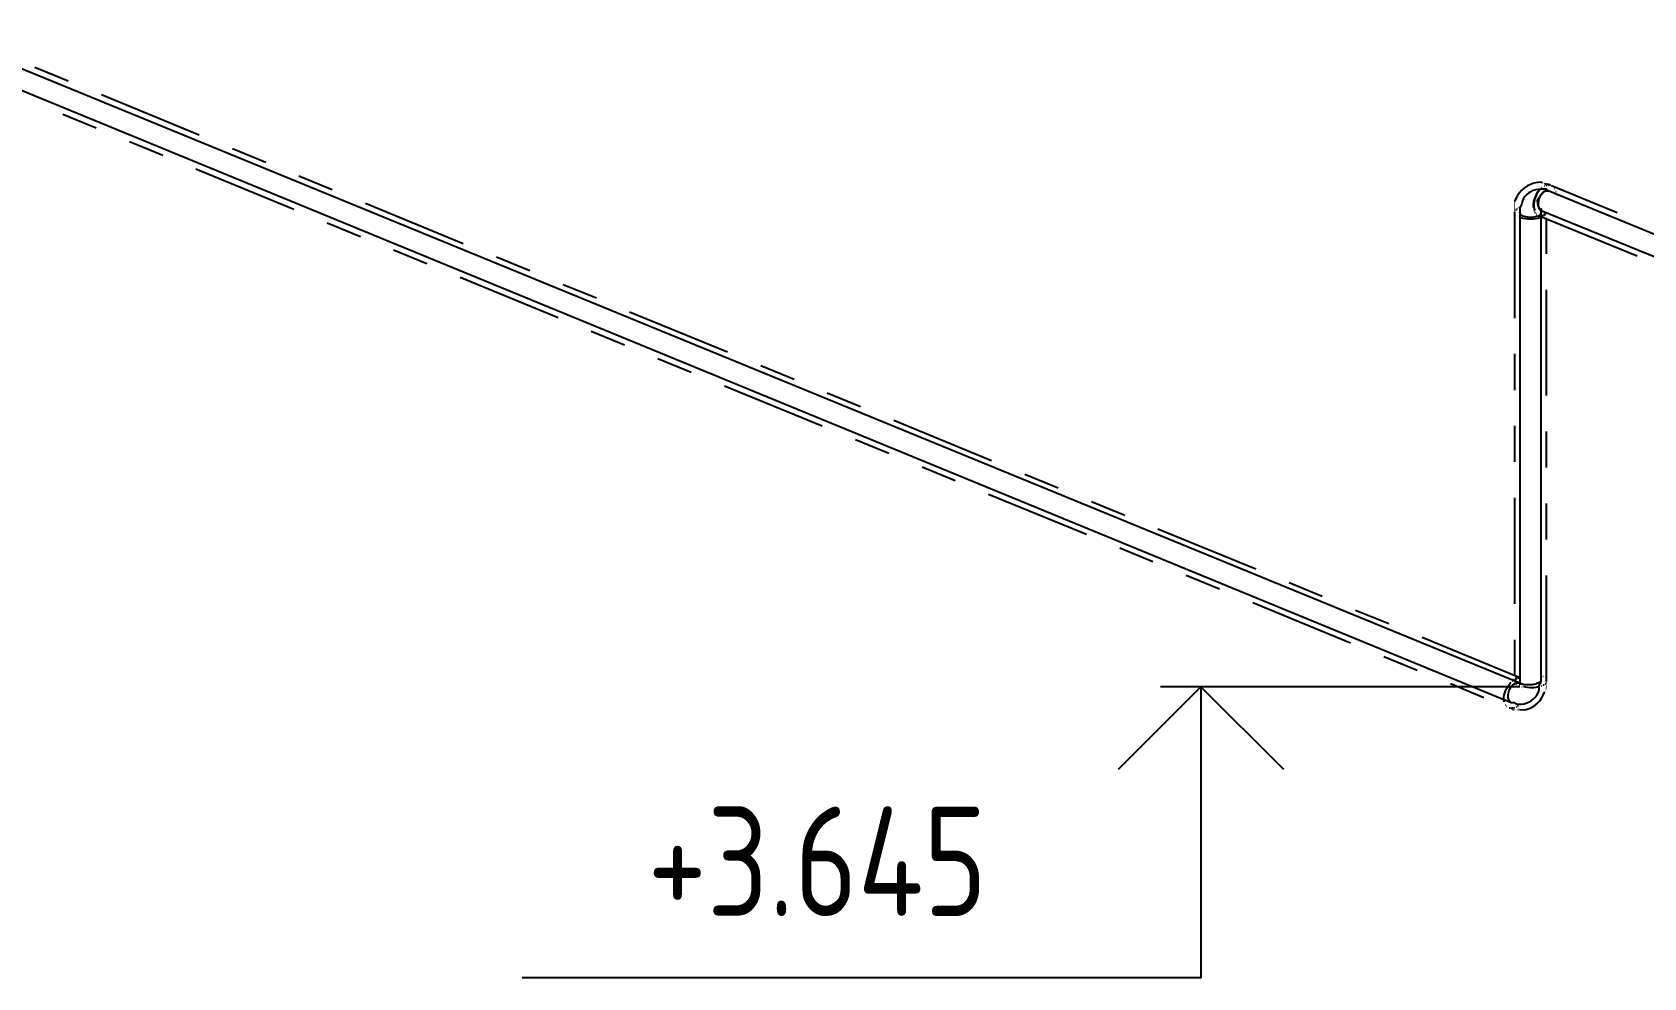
# Model space of a CAD drawing. Header units: metres. Extents: x 20 to 415, y 5 to 292.
# Drawn here: x 128.15 to 151.47, y 201.32 to 214.99 of the extents above; entities that cross this region are included whole.
import ezdxf

# ---------------------------------------------------------------- set-up
doc = ezdxf.new("R2010")
doc.units = ezdxf.units.M
for name, color, linetype in [('ИЗОЛЯЦИЯ', 3, 'Continuous'), ('ОБОЗНАЧЕНИЯ', 7, 'Continuous'), ('ТРУБОПРОВОД', 5, 'Continuous')]:
    doc.layers.add(name, color=color, linetype=linetype)
doc.styles.add('GOST', font='isocpeur.ttf')

msp = doc.modelspace()

# ---------------------------------------------------------------- linework, layer by layer
at = {"layer": 'ИЗОЛЯЦИЯ'}
for points in [[(128.667, 214.285), (128.186, 214.483)], [(130.564, 213.506), (129.149, 214.087)], [(128.592, 213.807), (129.073, 213.61)], [(129.555, 213.412), (130.036, 213.215)], [(131.527, 213.111), (131.045, 213.308)], [(130.517, 213.017), (131.933, 212.437)], [(132.489, 212.715), (132.008, 212.913)], [(149.705, 212.709), (149.671, 212.673)], [(149.743, 212.742), (149.705, 212.709)], [(149.785, 212.77), (149.743, 212.742)], [(149.831, 212.793), (149.785, 212.77)], [(149.879, 212.811), (149.831, 212.793)], [(149.93, 212.821), (149.879, 212.811)], [(149.923, 212.662), (149.938, 212.688)], [(149.942, 212.688), (149.923, 212.657)], [(149.982, 212.825), (149.93, 212.821)], [(149.938, 212.688), (149.94, 212.688)], [(149.963, 212.715), (149.942, 212.688)], [(149.954, 212.712), (149.956, 212.712)], [(149.971, 212.732), (149.974, 212.732)], [(149.987, 212.737), (149.989, 212.737)], [(149.99, 212.824), (149.993, 212.824)], [(149.99, 212.75), (149.993, 212.75)], [(149.998, 212.822), (150, 212.822)], [(150.005, 212.82), (150.008, 212.82)], [(150.011, 212.764), (150.014, 212.764)], [(150.011, 212.755), (150.014, 212.755)], [(150.013, 212.816), (150.015, 212.816)], [(150.021, 212.812), (150.023, 212.812)], [(150.028, 212.808), (150.031, 212.808)], [(150.033, 212.774), (150.036, 212.774)], [(150.036, 212.805), (150.038, 212.805)], [(150.036, 212.768), (150.039, 212.768)], [(150.042, 212.781), (150.044, 212.781)], [(150.044, 212.802), (150.046, 212.802)], [(150.051, 212.8), (150.054, 212.8)], [(150.051, 212.786), (150.054, 212.786)], [(150.059, 212.8), (150.061, 212.8)], [(150.062, 212.79), (150.064, 212.79)], [(150.062, 212.776), (150.064, 212.776)], [(150.066, 212.8), (150.069, 212.8)], [(150.073, 212.792), (150.075, 212.792)], [(150.074, 212.799), (150.077, 212.799)], [(150.082, 212.799), (150.084, 212.799)], [(150.084, 212.793), (150.087, 212.793)], [(150.087, 212.78), (150.089, 212.78)], [(150.089, 212.798), (150.092, 212.798)], [(150.096, 212.792), (150.098, 212.792)], [(150.097, 212.796), (150.1, 212.796)], [(150.105, 212.794), (150.107, 212.794)], [(150.107, 212.79), (150.109, 212.79)], [(150.112, 212.791), (150.115, 212.791)], [(150.112, 212.779), (150.114, 212.779)], [(150.118, 212.786), (150.12, 212.786)], [(150.12, 212.787), (150.123, 212.787)], [(150.127, 212.781), (150.129, 212.781)], [(150.128, 212.781), (150.13, 212.781)], [(150.135, 212.774), (150.138, 212.774)], [(150.135, 212.774), (150.138, 212.774)], [(151.084, 212.383), (150.135, 212.774)], [(150.135, 212.774), (150.138, 212.774)], [(150.143, 212.772), (150.146, 212.772)], [(150.143, 212.772), (150.146, 212.772)], [(150.151, 212.768), (150.153, 212.768)], [(150.151, 212.768), (150.153, 212.768)], [(150.158, 212.761), (150.161, 212.761)], [(150.158, 212.761), (150.161, 212.761)], [(150.166, 212.751), (150.169, 212.751)], [(150.166, 212.751), (150.169, 212.751)], [(150.174, 212.739), (150.176, 212.739)], [(150.174, 212.739), (150.176, 212.739)], [(150.181, 212.725), (150.184, 212.725)], [(150.181, 212.725), (150.184, 212.725)], [(150.189, 212.708), (150.191, 212.708)], [(150.189, 212.708), (150.191, 212.708)], [(150.197, 212.689), (150.199, 212.689)], [(150.197, 212.689), (150.199, 212.689)], [(134.386, 211.936), (132.971, 212.518)], [(149.618, 212.59), (149.6, 212.544)], [(149.6, 212.544), (149.602, 212.544)], [(149.6, 212.537), (149.602, 212.537)], [(149.6, 212.529), (149.602, 212.529)], [(149.6, 212.521), (149.602, 212.521)], [(149.6, 212.512), (149.602, 212.512)], [(149.6, 212.503), (149.602, 212.503)], [(149.6, 212.493), (149.602, 212.493)], [(149.6, 212.482), (149.602, 212.482)], [(149.6, 212.47), (149.602, 212.47)], [(149.6, 212.457), (149.602, 212.457)], [(149.642, 212.632), (149.618, 212.59)], [(149.671, 212.673), (149.642, 212.632)], [(149.662, 212.46), (149.664, 212.46)], [(149.871, 212.487), (149.874, 212.515)], [(149.871, 212.46), (149.871, 212.487)], [(149.874, 212.515), (149.88, 212.544)], [(149.88, 212.544), (149.889, 212.575)], [(149.884, 212.545), (149.88, 212.509)], [(149.88, 212.509), (149.88, 212.475)], [(149.88, 212.475), (149.884, 212.442)], [(149.893, 212.583), (149.884, 212.545)], [(149.889, 212.575), (149.899, 212.605)], [(149.906, 212.621), (149.893, 212.583)], [(149.899, 212.605), (149.91, 212.634)], [(149.923, 212.657), (149.906, 212.621)], [(149.91, 212.634), (149.923, 212.662)], [(150.204, 212.669), (150.207, 212.669)], [(150.204, 212.669), (150.207, 212.669)], [(150.212, 212.646), (150.214, 212.646)], [(132.415, 212.239), (132.896, 212.042)], [(149.6, 212.442), (149.602, 212.442)], [(149.6, 212.442), (149.602, 212.442)], [(149.6, 212.44), (149.602, 212.44)], [(149.6, 212.436), (149.602, 212.436)], [(149.6, 212.432), (149.602, 212.432)], [(149.6, 212.427), (149.602, 212.427)], [(149.6, 212.42), (149.602, 212.42)], [(149.6, 212.414), (149.602, 212.414)], [(149.6, 212.406), (149.602, 212.406)], [(149.6, 212.399), (149.603, 212.399)], [(149.6, 212.399), (149.602, 212.399)], [(149.6, 212.391), (149.6, 210.861)], [(149.6, 212.391), (149.602, 212.391)], [(149.603, 212.407), (149.605, 212.407)], [(149.603, 212.376), (149.605, 212.376)], [(149.607, 212.414), (149.609, 212.414)], [(149.611, 212.361), (149.614, 212.361)], [(149.612, 212.422), (149.615, 212.422)], [(149.619, 212.43), (149.621, 212.43)], [(149.625, 212.347), (149.628, 212.347)], [(149.627, 212.437), (149.63, 212.437)], [(149.637, 212.445), (149.64, 212.445)], [(149.644, 212.334), (149.646, 212.334)], [(149.649, 212.453), (149.651, 212.453)], [(149.693, 212.311), (149.667, 212.321)], [(149.667, 212.321), (149.669, 212.321)], [(149.723, 212.302), (149.693, 212.311)], [(149.756, 212.295), (149.723, 212.302)], [(149.792, 212.291), (149.756, 212.295)], [(149.829, 212.289), (149.792, 212.291)], [(149.867, 212.291), (149.829, 212.289)], [(149.902, 212.295), (149.867, 212.291)], [(149.874, 212.436), (149.877, 212.436)], [(149.88, 212.414), (149.883, 212.414)], [(149.884, 212.442), (149.891, 212.414)], [(149.889, 212.394), (149.892, 212.394)], [(149.891, 212.414), (149.894, 212.414)], [(149.902, 212.388), (149.905, 212.388)], [(149.902, 212.376), (149.904, 212.376)], [(149.935, 212.302), (149.902, 212.295)], [(149.917, 212.367), (149.92, 212.367)], [(149.917, 212.362), (149.92, 212.362)], [(149.935, 212.351), (149.938, 212.351)], [(149.935, 212.35), (149.938, 212.35)], [(149.965, 212.311), (149.935, 212.302)], [(149.957, 212.34), (149.959, 212.34)], [(149.957, 212.34), (151.372, 211.758)], [(149.957, 212.34), (149.959, 212.34)], [(149.958, 212.34), (149.96, 212.34)], [(149.96, 212.34), (149.962, 212.34)], [(149.963, 212.34), (149.965, 212.34)], [(149.965, 212.34), (149.968, 212.34)], [(149.965, 212.34), (149.968, 212.34)], [(149.992, 212.321), (149.965, 212.311)], [(149.968, 212.34), (149.97, 212.34)], [(149.973, 212.34), (149.975, 212.34)], [(149.975, 212.341), (149.977, 212.341)], [(149.975, 212.341), (149.977, 212.341)], [(149.979, 212.34), (149.981, 212.34)], [(149.986, 212.342), (149.988, 212.342)], [(149.986, 212.342), (149.988, 212.342)], [(149.986, 212.34), (149.988, 212.34)], [(149.993, 212.34), (149.995, 212.34)], [(149.998, 212.344), (150.001, 212.344)], [(149.998, 212.344), (150.001, 212.344)], [(150, 212.34), (150.003, 212.34)], [(150.008, 212.34), (150.01, 212.34)], [(150.009, 212.341), (150.011, 212.341)], [(150.01, 212.343), (150.013, 212.343)], [(150.011, 212.347), (150.014, 212.347)], [(150.011, 212.347), (150.014, 212.347)], [(150.013, 212.346), (150.016, 212.346)], [(150.015, 212.334), (150.017, 212.334)], [(150.017, 212.349), (150.019, 212.349)], [(150.021, 212.353), (150.023, 212.353)], [(150.024, 212.357), (150.027, 212.357)], [(150.025, 212.351), (150.027, 212.351)], [(150.025, 212.351), (150.027, 212.351)], [(150.028, 212.361), (150.03, 212.361)], [(150.031, 212.363), (150.033, 212.363)], [(150.033, 212.366), (150.036, 212.366)], [(150.033, 212.365), (150.035, 212.365)], [(150.033, 212.347), (150.036, 212.347)], [(150.039, 212.358), (150.042, 212.358)], [(150.039, 212.358), (150.042, 212.358)], [(150.04, 212.367), (150.043, 212.367)], [(150.046, 212.369), (150.048, 212.369)], [(150.047, 212.361), (150.05, 212.361)], [(150.05, 212.372), (150.053, 212.372)], [(150.053, 212.375), (150.056, 212.375)], [(150.054, 212.367), (150.057, 212.367)], [(150.054, 212.367), (150.057, 212.367)], [(150.056, 212.379), (150.058, 212.379)], [(150.056, 212.376), (150.058, 212.376)], [(150.057, 212.382), (150.06, 212.382)], [(150.058, 212.386), (150.061, 212.386)], [(150.059, 212.391), (150.061, 212.391)], [(150.059, 212.391), (150.061, 212.391)], [(150.059, 212.391), (150.061, 212.391)], [(150.059, 212.391), (150.061, 212.391)], [(150.059, 212.391), (150.061, 212.391)], [(150.059, 212.389), (150.061, 212.389)], [(150.059, 211.789), (150.059, 212.31)], [(150.069, 212.378), (150.072, 212.378)], [(150.069, 212.378), (150.072, 212.378)], [(150.084, 212.391), (150.087, 212.391)], [(133.378, 211.845), (133.859, 211.647)], [(135.349, 211.541), (134.868, 211.739)], [(134.341, 211.45), (135.757, 210.869)], [(136.312, 211.146), (135.831, 211.343)], [(150.059, 209.739), (150.059, 211.269)], [(138.209, 210.367), (136.793, 210.948)], [(136.238, 210.671), (136.72, 210.474)], [(137.201, 210.277), (137.682, 210.079)], [(139.172, 209.971), (138.69, 210.169)], [(149.6, 210.341), (149.6, 209.82)], [(138.164, 209.882), (139.58, 209.301)], [(140.134, 209.576), (139.653, 209.774)], [(142.031, 208.797), (140.616, 209.378)], [(149.6, 209.3), (149.6, 208.78)], [(150.059, 208.698), (150.059, 209.218)], [(140.061, 209.104), (140.543, 208.906)], [(141.024, 208.709), (141.506, 208.512)], [(142.994, 208.402), (142.513, 208.599)], [(141.987, 208.314), (143.403, 207.734)], [(149.6, 208.259), (149.6, 206.729)], [(143.957, 208.006), (143.475, 208.204)], [(150.059, 207.657), (150.059, 208.178)], [(145.854, 207.227), (144.438, 207.809)], [(143.885, 207.536), (144.366, 207.339)], [(144.847, 207.141), (145.329, 206.944)], [(150.059, 205.606), (150.059, 207.137)], [(146.817, 206.832), (146.335, 207.03)], [(145.81, 206.746), (147.226, 206.166)], [(147.779, 206.437), (147.298, 206.634)], [(149.676, 205.658), (148.261, 206.239)], [(149.6, 206.208), (149.6, 205.688)], [(147.708, 205.968), (148.189, 205.771)], [(148.671, 205.574), (149.152, 205.376)], [(149.459, 205.441), (149.472, 205.479)], [(149.472, 205.479), (149.488, 205.51)], [(149.488, 205.51), (149.506, 205.539)], [(149.506, 205.539), (149.524, 205.567)], [(149.524, 205.567), (149.544, 205.593)], [(149.544, 205.593), (149.547, 205.593)], [(149.565, 205.616), (149.567, 205.616)], [(149.586, 205.635), (149.588, 205.635)], [(149.6, 205.632), (149.602, 205.632)], [(149.6, 205.621), (149.603, 205.621)], [(149.6, 205.606), (149.602, 205.606)], [(149.6, 205.606), (149.602, 205.606)], [(149.6, 205.606), (149.602, 205.606)], [(149.6, 205.606), (149.602, 205.606)], [(149.6, 205.606), (149.602, 205.606)], [(149.6, 205.606), (149.602, 205.606)], [(149.601, 205.598), (149.604, 205.598)], [(149.603, 205.634), (149.605, 205.634)], [(149.606, 205.589), (149.608, 205.589)], [(149.607, 205.646), (149.609, 205.646)], [(149.607, 205.633), (149.609, 205.633)], [(149.608, 205.65), (149.611, 205.65)], [(149.612, 205.655), (149.615, 205.655)], [(149.612, 205.635), (149.615, 205.635)], [(149.613, 205.579), (149.615, 205.579)], [(149.617, 205.638), (149.62, 205.638)], [(149.619, 205.664), (149.621, 205.664)], [(149.621, 205.641), (149.624, 205.641)], [(149.623, 205.568), (149.625, 205.568)], [(149.625, 205.645), (149.628, 205.645)], [(149.627, 205.671), (149.63, 205.671)], [(149.629, 205.649), (149.632, 205.649)], [(149.631, 205.659), (149.633, 205.659)], [(149.633, 205.652), (149.636, 205.652)], [(149.635, 205.559), (149.637, 205.559)], [(149.637, 205.676), (149.64, 205.676)], [(149.638, 205.655), (149.641, 205.655)], [(149.644, 205.657), (149.646, 205.657)], [(149.649, 205.68), (149.651, 205.68)], [(149.649, 205.55), (149.652, 205.55)], [(149.651, 205.658), (149.653, 205.658)], [(149.651, 205.658), (149.654, 205.658)], [(149.653, 205.662), (149.656, 205.662)], [(149.653, 205.658), (149.656, 205.658)], [(149.656, 205.658), (149.659, 205.658)], [(149.66, 205.658), (149.662, 205.658)], [(149.662, 205.682), (149.664, 205.682)], [(149.663, 205.658), (149.666, 205.658)], [(149.666, 205.542), (149.669, 205.542)], [(149.667, 205.658), (149.67, 205.658)], [(149.671, 205.658), (149.673, 205.658)], [(149.674, 205.658), (149.676, 205.658)], [(149.675, 205.658), (149.678, 205.658)], [(149.685, 205.536), (149.687, 205.536)], [(149.705, 205.532), (149.708, 205.532)], [(149.758, 205.523), (149.727, 205.53)], [(149.727, 205.53), (149.73, 205.53)], [(149.788, 205.518), (149.758, 205.523)], [(149.818, 205.515), (149.788, 205.518)], [(149.848, 205.513), (149.818, 205.515)], [(149.877, 205.514), (149.848, 205.513)], [(149.905, 205.517), (149.877, 205.514)], [(149.933, 205.523), (149.905, 205.517)], [(149.959, 205.531), (149.933, 205.523)], [(149.982, 205.683), (149.985, 205.683)], [(149.984, 205.542), (149.987, 205.542)], [(149.997, 205.682), (149.999, 205.682)], [(150.008, 205.555), (150.01, 205.555)], [(150.01, 205.68), (150.012, 205.68)], [(150.015, 205.556), (150.018, 205.556)], [(150.021, 205.676), (150.024, 205.676)], [(150.023, 205.558), (150.025, 205.558)], [(150.03, 205.562), (150.033, 205.562)], [(150.031, 205.671), (150.034, 205.671)], [(150.037, 205.566), (150.039, 205.566)], [(150.04, 205.664), (150.042, 205.664)], [(150.04, 205.468), (150.043, 205.468)], [(150.043, 205.572), (150.046, 205.572)], [(150.046, 205.481), (150.048, 205.481)], [(150.047, 205.655), (150.049, 205.655)], [(150.048, 205.578), (150.051, 205.578)], [(150.05, 205.493), (150.053, 205.493)], [(150.052, 205.646), (150.055, 205.646)], [(150.053, 205.584), (150.055, 205.584)], [(150.053, 205.504), (150.056, 205.504)], [(150.056, 205.634), (150.058, 205.634)], [(150.056, 205.591), (150.059, 205.591)], [(150.056, 205.514), (150.058, 205.514)], [(150.057, 205.523), (150.06, 205.523)], [(150.058, 205.621), (150.061, 205.621)], [(150.058, 205.599), (150.061, 205.599)], [(150.058, 205.532), (150.061, 205.532)], [(150.059, 205.606), (150.061, 205.606)], [(150.059, 205.606), (150.061, 205.606)], [(150.059, 205.604), (150.061, 205.604)], [(150.059, 205.6), (150.061, 205.6)], [(150.059, 205.596), (150.061, 205.596)], [(150.059, 205.591), (150.061, 205.591)], [(150.059, 205.585), (150.061, 205.585)], [(150.059, 205.578), (150.061, 205.578)], [(150.059, 205.571), (150.061, 205.571)], [(150.059, 205.563), (150.061, 205.563)], [(150.059, 205.555), (150.061, 205.555)], [(150.059, 205.548), (150.061, 205.548)], [(150.059, 205.54), (150.061, 205.54)], [(149.446, 205.373), (149.45, 205.406)], [(149.446, 205.341), (149.446, 205.373)], [(149.45, 205.313), (149.446, 205.341)], [(149.45, 205.406), (149.459, 205.441)], [(149.457, 205.288), (149.46, 205.288)], [(149.469, 205.266), (149.471, 205.266)], [(149.484, 205.248), (149.486, 205.248)], [(149.502, 205.234), (149.504, 205.234)], [(149.523, 205.224), (149.526, 205.224)], [(149.523, 205.224), (149.526, 205.224)], [(149.531, 205.224), (149.533, 205.224)], [(149.538, 205.224), (149.541, 205.224)], [(149.546, 205.224), (149.549, 205.224)], [(149.554, 205.224), (149.556, 205.224)], [(149.561, 205.224), (149.564, 205.224)], [(149.569, 205.224), (149.572, 205.224)], [(149.577, 205.224), (149.579, 205.224)], [(149.584, 205.224), (149.587, 205.224)], [(149.592, 205.224), (149.595, 205.224)], [(149.6, 205.224), (149.602, 205.224)], [(149.607, 205.231), (149.61, 205.231)], [(149.615, 205.237), (149.618, 205.237)], [(149.623, 205.241), (149.625, 205.241)], [(149.63, 205.246), (149.633, 205.246)], [(149.638, 205.249), (149.641, 205.249)], [(149.646, 205.253), (149.648, 205.253)], [(149.653, 205.258), (149.656, 205.258)], [(149.661, 205.262), (149.663, 205.262)], [(149.669, 205.268), (149.671, 205.268)], [(149.676, 205.275), (149.679, 205.275)], [(149.811, 205.213), (149.853, 205.233)], [(149.853, 205.233), (149.893, 205.259)], [(149.893, 205.259), (149.93, 205.29)], [(149.93, 205.29), (149.963, 205.326)], [(149.963, 205.326), (149.991, 205.366)], [(149.991, 205.366), (150.015, 205.409)], [(150.015, 205.409), (150.033, 205.453)], [(150.033, 205.453), (150.036, 205.453)], [(149.531, 205.223), (149.533, 205.223)], [(149.538, 205.221), (149.541, 205.221)], [(149.545, 205.219), (149.548, 205.219)], [(149.552, 205.215), (149.555, 205.215)], [(149.558, 205.211), (149.561, 205.211)], [(149.563, 205.207), (149.566, 205.207)], [(149.568, 205.204), (149.571, 205.204)], [(149.571, 205.201), (149.574, 205.201)], [(149.573, 205.199), (149.576, 205.199)], [(149.574, 205.198), (149.577, 205.198)], [(149.582, 205.198), (149.584, 205.198)], [(149.59, 205.198), (149.592, 205.198)], [(149.598, 205.198), (149.6, 205.198)], [(149.606, 205.198), (149.609, 205.198)], [(149.616, 205.198), (149.618, 205.198)], [(149.626, 205.198), (149.628, 205.198)], [(149.636, 205.198), (149.639, 205.198)], [(149.648, 205.198), (149.651, 205.198)], [(149.662, 205.198), (149.664, 205.198)], [(149.676, 205.198), (149.722, 205.195)], [(149.722, 205.195), (149.767, 205.2)], [(149.767, 205.2), (149.811, 205.213)]]:
    msp.add_lwpolyline(points, dxfattribs=at)
at = {"layer": 'ОБОЗНАЧЕНИЯ'}
for points in [[(145.059, 205.53), (145.059, 201.321), (135.239, 201.321)], [(146.258, 204.331), (145.059, 205.53), (143.861, 204.331)], [(149.676, 205.53), (144.473, 205.53)]]:
    msp.add_lwpolyline(points, dxfattribs=at)
at = {"layer": 'ТРУБОПРОВОД'}
for points in [[(149.676, 205.581), (126.694, 214.993)], [(126.694, 214.687), (149.549, 205.3)], [(150.084, 212.698), (150.084, 212.698), (150.082, 212.7), (150.079, 212.703), (150.075, 212.706), (150.072, 212.71), (150.068, 212.714), (150.064, 212.718), (150.061, 212.72), (150.06, 212.722), (150.059, 212.723), (150.051, 212.723), (150.044, 212.723), (150.036, 212.723), (150.028, 212.723), (150.021, 212.723), (150.013, 212.723), (150.005, 212.723), (149.998, 212.723), (149.99, 212.723), (149.982, 212.723), (149.944, 212.721), (149.907, 212.714), (149.87, 212.703), (149.836, 212.688), (149.804, 212.669), (149.775, 212.646), (149.749, 212.619), (149.729, 212.589), (149.712, 212.556), (149.702, 212.519), (149.701, 212.511), (149.699, 212.504), (149.696, 212.496), (149.693, 212.488), (149.689, 212.481), (149.685, 212.473), (149.682, 212.465), (149.679, 212.458), (149.677, 212.45), (149.676, 212.442), (149.676, 212.436), (149.676, 212.43), (149.676, 212.425), (149.676, 212.421), (149.676, 212.417), (149.676, 212.413), (149.676, 212.409), (149.676, 212.404), (149.676, 212.398), (149.676, 212.391)], [(149.982, 212.417), (149.975, 212.425), (149.967, 212.435), (149.96, 212.447), (149.953, 212.46), (149.947, 212.474), (149.942, 212.49), (149.937, 212.508), (149.934, 212.527), (149.932, 212.548), (149.931, 212.57), (149.94, 212.585), (149.949, 212.6), (149.96, 212.615), (149.971, 212.63), (149.982, 212.643), (149.994, 212.656), (150.005, 212.668), (150.015, 212.679), (150.025, 212.689), (150.033, 212.698)], [(150.084, 212.698), (150.075, 212.703), (150.064, 212.704), (150.05, 212.701), (150.036, 212.695), (150.021, 212.685), (150.005, 212.672), (149.991, 212.656), (149.977, 212.638), (149.966, 212.618), (149.957, 212.595), (149.95, 212.573), (149.945, 212.55), (149.942, 212.528), (149.94, 212.507), (149.941, 212.487), (149.944, 212.469), (149.949, 212.452), (149.958, 212.438), (149.969, 212.426), (149.982, 212.417)], [(150.033, 212.698), (150.041, 212.698), (150.048, 212.698), (150.056, 212.698), (150.062, 212.698), (150.069, 212.698), (150.074, 212.698), (150.078, 212.698), (150.082, 212.698), (150.084, 212.698), (150.084, 212.698)], [(154.88, 210.733), (150.084, 212.698)], [(149.676, 212.391), (149.676, 205.606)], [(149.982, 212.391), (149.98, 212.377), (149.974, 212.364), (149.964, 212.352), (149.95, 212.342), (149.934, 212.334), (149.916, 212.327), (149.896, 212.322), (149.875, 212.318), (149.852, 212.316), (149.829, 212.315), (149.806, 212.316), (149.784, 212.318), (149.762, 212.322), (149.742, 212.327), (149.724, 212.334), (149.708, 212.342), (149.695, 212.352), (149.685, 212.364), (149.679, 212.377), (149.676, 212.391)], [(149.982, 212.417), (149.982, 212.442)], [(149.982, 212.442), (149.982, 212.442), (149.982, 212.442), (149.982, 212.44), (149.982, 212.437), (149.982, 212.434), (149.982, 212.43), (149.982, 212.426), (149.982, 212.423), (149.982, 212.42), (149.982, 212.418), (149.982, 212.417)], [(149.982, 212.391), (149.982, 212.391), (149.982, 212.398), (149.982, 212.404), (149.982, 212.408), (149.982, 212.412), (149.982, 212.414), (149.982, 212.415), (149.982, 212.416), (149.982, 212.417), (149.982, 212.417), (149.982, 212.417)], [(149.982, 212.417), (154.752, 210.478)], [(149.982, 205.606), (149.982, 212.391)], [(149.549, 205.3), (149.535, 205.31), (149.524, 205.322), (149.516, 205.336), (149.51, 205.352), (149.507, 205.371), (149.506, 205.39), (149.508, 205.412), (149.511, 205.434), (149.516, 205.456), (149.523, 205.479), (149.532, 205.501), (149.544, 205.522), (149.558, 205.54), (149.573, 205.555), (149.59, 205.568), (149.608, 205.578), (149.625, 205.585), (149.643, 205.588), (149.66, 205.586), (149.676, 205.581)], [(149.549, 205.3), (149.556, 205.3), (149.561, 205.3), (149.566, 205.3), (149.57, 205.3), (149.574, 205.3), (149.578, 205.3), (149.582, 205.3), (149.587, 205.3), (149.593, 205.3), (149.6, 205.3), (149.607, 205.294), (149.615, 205.288), (149.622, 205.284), (149.629, 205.281), (149.635, 205.278), (149.64, 205.277), (149.645, 205.276), (149.648, 205.275), (149.65, 205.275), (149.651, 205.275), (149.695, 205.277), (149.736, 205.284), (149.775, 205.295), (149.81, 205.31), (149.842, 205.329), (149.871, 205.352), (149.897, 205.379), (149.92, 205.409), (149.94, 205.442), (149.957, 205.479), (149.957, 205.487), (149.957, 205.494), (149.957, 205.502), (149.957, 205.51), (149.957, 205.517), (149.957, 205.525), (149.957, 205.533), (149.957, 205.54), (149.957, 205.548), (149.957, 205.555), (149.964, 205.563), (149.969, 205.571), (149.974, 205.578), (149.977, 205.585), (149.979, 205.591), (149.981, 205.596), (149.982, 205.6), (149.982, 205.604), (149.982, 205.606), (149.982, 205.606)], [(149.931, 205.581), (149.916, 205.574), (149.901, 205.568), (149.885, 205.564), (149.87, 205.561), (149.855, 205.559), (149.839, 205.557), (149.824, 205.556), (149.809, 205.556), (149.794, 205.555), (149.778, 205.555), (149.757, 205.556), (149.738, 205.558), (149.722, 205.562), (149.709, 205.566), (149.699, 205.572), (149.69, 205.578), (149.684, 205.584), (149.68, 205.591), (149.677, 205.599), (149.676, 205.606)], [(149.676, 205.606), (149.676, 205.606), (149.676, 205.6), (149.676, 205.594), (149.676, 205.589), (149.676, 205.585), (149.676, 205.581), (149.676, 205.577), (149.676, 205.573), (149.676, 205.568), (149.676, 205.562), (149.676, 205.555)], [(149.982, 205.606), (149.982, 205.606), (149.98, 205.604), (149.976, 205.601), (149.972, 205.598), (149.967, 205.594), (149.96, 205.59), (149.953, 205.587), (149.946, 205.584), (149.939, 205.582), (149.931, 205.581)], [(149.982, 205.606), (149.982, 205.606), (149.982, 205.606)]]:
    msp.add_lwpolyline(points, dxfattribs=at)

# ---------------------------------------------------------------- texts
at = {"layer": 'ОБОЗНАЧЕНИЯ', "style": 'GOST', "width": 0.8}
msp.add_text('+3.645', height=1.5823, dxfattribs=at).set_placement((137.051, 202.214))

doc.saveas('drawing.dxf')
